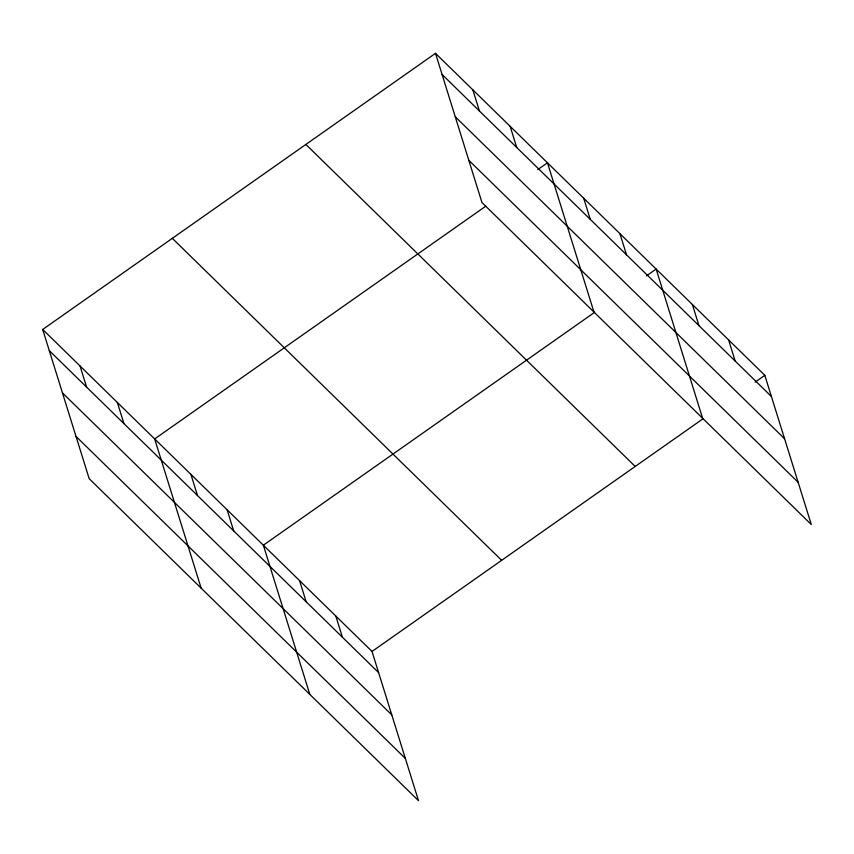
<?xml version="1.0" encoding="UTF-8"?>
<svg xmlns="http://www.w3.org/2000/svg" width="854" height="854" viewBox="0 0 854 854"><rect width="100%" height="100%" fill="white"/><g stroke="black" fill="none" stroke-linecap="round" stroke-linejoin="round"><path stroke-width="1.28" d="M42.7 329.463L372.024 651.453L418.503 800.668L89.179 478.678L42.7 329.463L435.497 53.332L764.821 375.322L811.3 524.537L481.976 202.547L435.497 53.332M485.894 206.092L154.67 438.935L201.149 588.16M537.742 169.636L547.467 162.804L593.946 312.02M594.576 312.351L263.352 545.194L309.821 694.409M646.425 275.895L656.15 269.063L702.618 418.279M372.024 651.453L703.258 418.609M755.107 382.154L764.821 375.322M442.094 74.501L771.418 396.491M455.257 116.752L784.58 438.753M468.814 160.296L798.138 482.286M305.871 144.454L635.205 466.444M172.327 238.341L501.65 560.331M49.297 350.631L378.621 672.632M62.459 392.893L391.783 714.883M76.017 436.426L405.34 758.416M728.601 339.903L735.198 361.071M692.37 304.483L698.967 325.652M619.919 233.644L626.516 254.812M583.698 198.224L590.285 219.393M510.148 126.317L516.745 147.486M472.817 89.819L479.414 110.988M335.803 616.033L342.39 637.212M299.573 580.613L306.17 601.792M227.121 509.774L233.718 530.953M190.901 474.354L197.487 495.533M117.35 402.447L123.937 423.616M80.02 365.95L86.617 387.129"/></g></svg>
